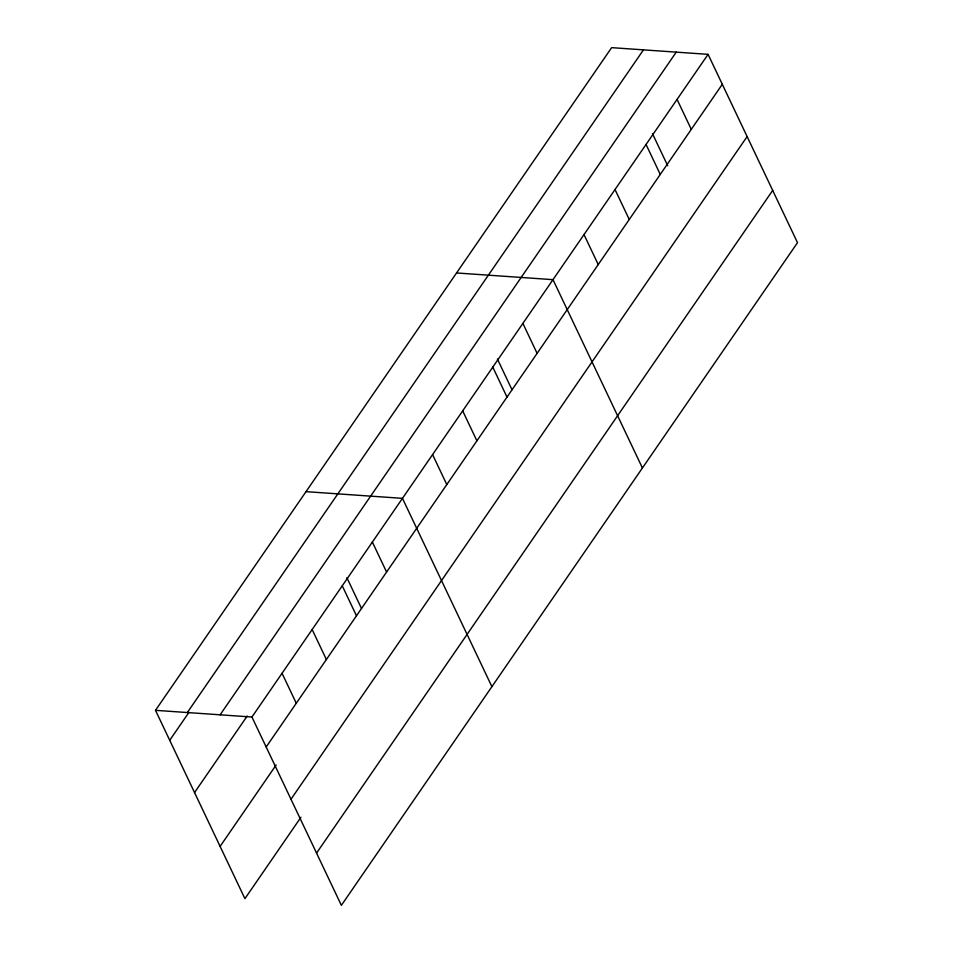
<?xml version="1.0" encoding="UTF-8"?>
<svg xmlns="http://www.w3.org/2000/svg" width="953" height="953" viewBox="0 0 953 953"><rect width="100%" height="100%" fill="white"/><g stroke="black" fill="none" stroke-linecap="round" stroke-linejoin="round"><path stroke-width="1.43" d="M300.945 817.257L244.921 898.655L155.494 710.33L611.635 47.65L708.079 54.345L797.506 242.67L341.365 905.35L251.937 717.025L708.079 54.345M187.324 712.546L643.466 49.854M169.717 740.29L188.956 712.356M220.119 714.821L676.249 52.141M194.543 792.551L247.22 716.013M266.173 746.985L722.303 84.305M220.107 846.395L276.132 764.997M290.987 799.245L747.128 136.565M316.551 853.09L772.692 190.409M456.547 272.963L552.99 279.658L642.417 467.983M306.02 491.653L402.464 498.348L491.891 686.66M155.494 710.33L251.937 717.025M677.059 99.41L691.294 129.37M652.507 133.718L667.719 165.762M646.051 144.475L660.274 174.435M615.03 189.528L629.254 219.488M584.01 234.593L598.234 264.553M522.887 323.401L537.111 353.36M497.418 359.031L512.023 389.801M492.784 367.131L507.008 397.091M462.681 410.874L476.905 440.834M432.579 454.605L446.802 484.565M372.361 542.078L386.584 572.038M346.892 577.709L361.497 608.479M342.258 585.821L356.482 615.781M312.155 629.552L326.379 659.512M282.052 673.294L296.276 703.254"/></g></svg>
